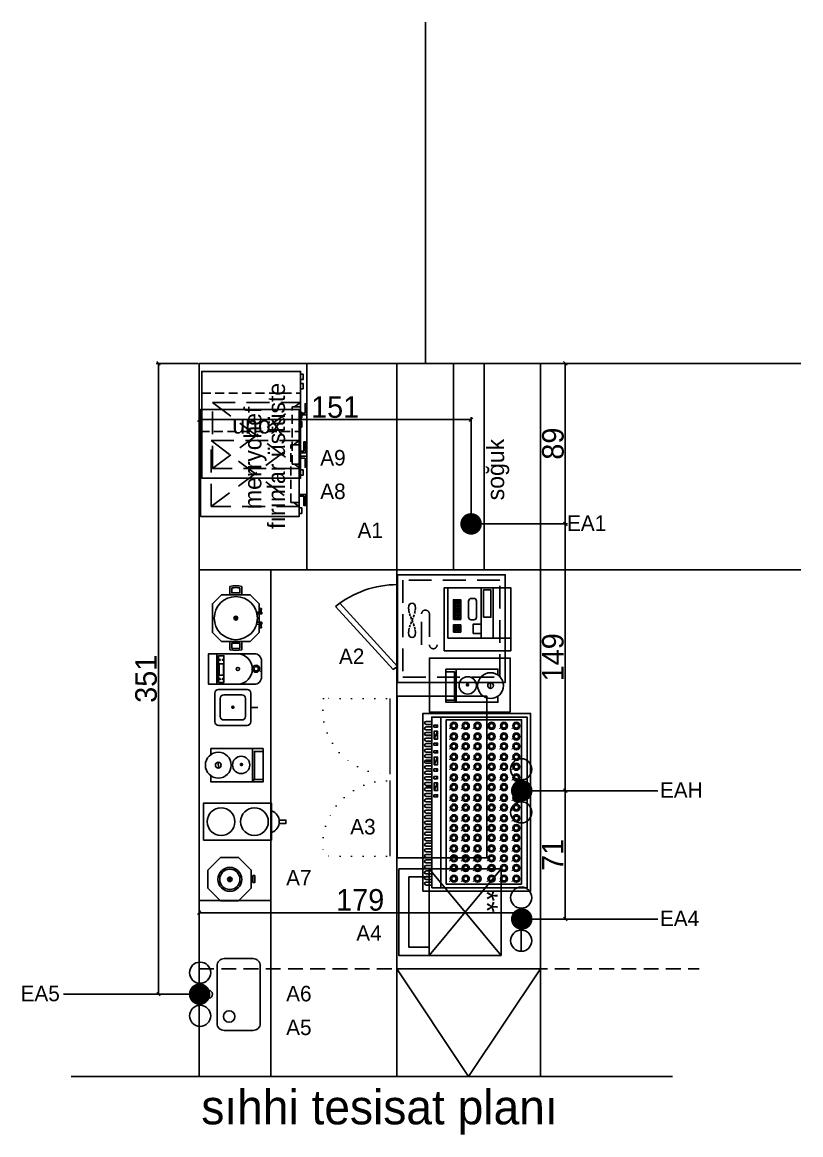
# Model space of a CAD drawing. Header units: millimetres. Extents: x 20717 to 22996, y 3448 to 4068.
# Drawn here: x 22562 to 22996, y 3448 to 4068 of the extents above; entities that cross this region are included whole.
import ezdxf
from ezdxf.enums import TextEntityAlignment as Align

# ---------------------------------------------------------------- set-up
doc = ezdxf.new("R2010")
doc.units = ezdxf.units.MM
for name, pattern in [('( Hidden )', [0.375, 0.25, -0.125]), ('DASHDOT', [25.4, 12.7, -6.35, 0, -6.35]), ('DASHED', [19.05, 12.7, -6.35]), ('DOT', [6.35, 0, -6.35]), ('HIDDENX2', [0.75, 0.5, -0.25])]:
    doc.linetypes.add(name, pattern=pattern)
for name, color, linetype in [('-DWG_ANA', 7, 'Continuous'), ('002 Çizgi', 7, 'Continuous'), ('Kıtc-002 Çizgi', 7, 'Continuous'), ('Kıtc-006 Yazı 001', 1, 'Continuous'), ('Kıtc-011 Elk Tes Yazı 001', 1, 'Continuous'), ('S2000-002 Çizgi', 7, 'Continuous'), ('S2000-019 Su Tes İşaretler', 5, 'Continuous'), ('SIH', 4, 'Continuous'), ('SU', 152, 'Continuous'), ('wall', 255, 'Continuous')]:
    doc.layers.add(name, color=color, linetype=linetype)
doc.layers.add('-DWG_DETAY1', color=7, linetype='Continuous', lineweight=9)
doc.layers.add('-DWG_DETAY4', color=7, linetype='DOT', lineweight=18)
doc.styles.get("Standard").update_dxf_attribs({"font": 'stylu.ttf', "height": 12})
doc.styles.add('TAKSİM', font='GOTHIC.TTF', dxfattribs={"height": 20})
doc.dimstyles.new('ISO-25', dxfattribs={"dimtxt": 10, "dimasz": 8, "dimexe": 1.25, "dimexo": 0.625, "dimtad": 1, "dimdec": 0, "dimtxsty": 'Standard', "dimblk": 'OBLIQUE', "dimcen": 2.5, "dimadec": 0, "dimazin": 0, "dimtfac": 1, "dimtdec": 0, "dimtmove": 0, "dimatfit": 3, "dimldrblk": 'OBLIQUE', "dimfxl": 1, "dimarcsym": 0})

# ---------------------------------------------------------------- blocks, each defined once
blk = doc.blocks.new('A$C3DDB3116')
at = {"layer": 'Kıtc-002 Çizgi'}
blk.add_lwpolyline([(0, 45.94), (20.5, 45.94), (20.5, 7.94), (0, 7.94), (0, 45.94)], dxfattribs=at)
blk.add_lwpolyline([(9.32, 3.72), (11.18, 3.72), (11.18, 0), (9.32, 0)], close=True, dxfattribs=at)
for centre in [(10.25, 36.07), (10.25, 17.5)]:
    blk.add_circle(centre, 7.7, dxfattribs=at)
blk.add_arc((10.25, 10.08), 6.37, 199.63449, 340.36551, dxfattribs=at)
blk = doc.blocks.new('A$C139E487F')
at = {"layer": '002 Çizgi'}
h = blk.add_hatch(color=256, dxfattribs=at)
edge = h.paths.add_edge_path()
edge.add_arc((18, 14.42), 1.06, 0, 360)
for points in [[(21.4, 1.42), (26, 1.42), (31, 6.42), (31, 22.42), (26, 27.42), (10, 27.42), (5, 22.42), (5, 6.42), (10, 1.42), (14.6, 1.42)], [(0.34, 11.14), (5, 11.14), (5, 17.71), (0.34, 17.71)], [(1.18, 12.14), (4, 12.14), (4, 16.71), (1.18, 16.71)], [(35.66, 11.14), (31, 11.14), (31, 17.71), (35.66, 17.71)], [(34.82, 12.14), (32, 12.14), (32, 16.71), (34.82, 16.71)], [(15.69, 1.42), (20.31, 1.42)]]:
    blk.add_lwpolyline(points, dxfattribs=at)
for radius in [12, 1.06]:
    blk.add_circle((18, 14.42), radius, dxfattribs=at)
for centre, radius, start, end in [((16, 14.42), 16, 168.1479, 191.8521), ((16, 14.42), 15, 171.23328, 188.76672), ((20, 14.42), 15, 351.23328, 8.76672), ((20, 14.42), 16, 348.1479, 11.8521)]:
    blk.add_arc(centre, radius, start, end, dxfattribs=at)
at = {"layer": 'Kıtc-002 Çizgi'}
for points in [[(12.67, 0.2), (15.33, 0.41), (15.33, 1.04), (12.67, 1.25)], [(23.33, 0.2), (20.67, 0.41), (20.67, 1.04), (23.33, 1.25)]]:
    blk.add_lwpolyline(points, close=True, dxfattribs=at)
for points in [[(14.6, 2.92), (14.6, 1.09)], [(14.6, 0), (15.69, 0), (15.69, 2.69)], [(14.6, 0.35), (14.6, 0)], [(21.4, 0), (20.31, 0), (20.31, 2.69)], [(21.4, 2.92), (21.4, 1.09)], [(21.4, 0.35), (21.4, 0)]]:
    blk.add_lwpolyline(points, dxfattribs=at)
blk = doc.blocks.new('A$C59BC7357')
at = {"layer": 'Kıtc-002 Çizgi'}
for p, q in [((15.13, 11.88), (15.13, 14.55)), ((15.69, 14.55), (15.69, 11.87))]:
    blk.add_line(p, q, dxfattribs=at)
blk.add_lwpolyline([(28.96, 18.92), (28.96, 7.84), (21.12, 0), (10.04, 0), (2.2, 7.84), (2.2, 18.92), (10.04, 26.76), (21.12, 26.76), (28.96, 18.92)], dxfattribs=at)
for points in [[(1.1, 11.18), (0, 11.18), (0, 15.58), (1.1, 15.58)], [(2.2, 12.95), (1.1, 12.95), (1.1, 13.81), (2.2, 13.81)]]:
    blk.add_lwpolyline(points, close=True, dxfattribs=at)
for radius in [7.38, 6.28, 1.37]:
    blk.add_circle((15.43, 13.21), radius, dxfattribs=at)
blk = doc.blocks.new('A$C0D0247C1')
at = {"layer": 'Kıtc-002 Çizgi'}
for points in [[(2, 0), (18, 0, 0.414214), (20, 2), (20, 18, 0.414214), (18, 20), (2, 20, 0.414214), (0, 18), (0, 2, 0.414214)], [(5, 3), (15, 3, 0.414214), (17, 5), (17, 15, 0.414214), (15, 17), (5, 17, 0.414214), (3, 15), (3, 5, 0.414214)]]:
    blk.add_lwpolyline(points, format="xyb", close=True, dxfattribs=at)
at = {"layer": 'Kıtc-002 Çizgi', "const_width": 1}
blk.add_lwpolyline([(9.53, 10.08, 1), (10.53, 10.08, 1)], format="xyb", close=True, dxfattribs=at)
blk.add_lwpolyline([(20, 10), (23.95, 10)], dxfattribs=at)
blk = doc.blocks.new('A$C64277205')
at = {"layer": '002 Çizgi'}
blk.add_lwpolyline([(4, 0), (13, 0, 0.414214), (17, 4), (17, 29.5), (0, 29.5), (0, 4, 0.414214)], format="xyb", close=True, dxfattribs=at)
for points in [[(0, 29.5), (17, 29.5), (17, 24.89), (0, 24.89)], [(1.08, 23.89), (15.92, 23.89), (15.92, 20.92), (1.08, 20.92)], [(5.15, 23.57), (11.4, 23.57), (11.4, 21.24), (5.15, 21.24)]]:
    blk.add_lwpolyline(points, close=True, dxfattribs=at)
for points in [[(17, 13.14), (17, 24.89), (0, 24.89), (0, 13.14)], [(17, 13.14), (17, 24.89), (17, 24.89), (17, 13.14)]]:
    blk.add_lwpolyline(points, dxfattribs=at)
for centre, radius in [((2.96, 23.23), 0.33), ((2.96, 21.57), 0.33), ((13.6, 23.23), 0.33), ((13.6, 21.57), 0.33), ((8.54, 13.14), 0.901)]:
    blk.add_circle(centre, radius, dxfattribs=at)
blk.add_arc((8.5, 13.65), 8.52, 183.47141, 356.52859, dxfattribs=at)
at = {"layer": 'Kıtc-002 Çizgi', "const_width": 0.5}
blk.add_lwpolyline([(7.59, 1.28), (7.01, 0.34)], dxfattribs=at)
at = {"layer": 'Kıtc-002 Çizgi'}
for radius in [1.98, 1.24]:
    blk.add_circle((8.66, 3.02), radius, dxfattribs=at)
blk = doc.blocks.new('A$C37970E4B')
at = {"layer": 'Kıtc-002 Çizgi', "linetype": 'HIDDENX2', "ltscale": 10}
blk.add_line((47.35, 58.54), (47.35, 3.54), dxfattribs=at)
at = {"layer": 'Kıtc-002 Çizgi', "linetype": 'DASHED'}
for p, q in [((5.44, 52.59), (42.17, 3.54)), ((42.17, 52.59), (5.44, 3.54))]:
    blk.add_line(p, q, dxfattribs=at)
at = {"layer": 'Kıtc-002 Çizgi'}
for points in [[(0, 58.54), (59.5, 58.54), (59.5, 3.54), (0, 3.54)], [(1.67, 3.54), (4.73, 3.54), (4.73, 2.12), (1.67, 2.12)], [(49.71, 3.53), (52.78, 3.53), (52.78, 2.12), (49.71, 2.12)], [(54.9, 3.53), (57.96, 3.53), (57.96, 2.12), (54.9, 2.12)]]:
    blk.add_lwpolyline(points, close=True, dxfattribs=at)
at = {"layer": 'Kıtc-002 Çizgi', "linetype": 'DASHED'}
blk.add_lwpolyline([(5.44, 52.59), (42.17, 52.59), (42.17, 3.54), (5.44, 3.54)], close=True, dxfattribs=at)
at = {"layer": 'Kıtc-002 Çizgi', "linetype": 'HIDDENX2', "ltscale": 10}
blk.add_lwpolyline([(7.79, 8.25), (39.81, 8.25), (39.81, 3.54), (7.79, 3.54)], close=True, dxfattribs=at)
at = {"layer": 'Kıtc-002 Çizgi'}
for points in [[(11.27, 0), (6.14, 0), (6.15, 1), (11.27, 1)], [(11.27, 1), (11.27, 3.53), (12.27, 3.53), (12.27, 0), (11.27, 0)], [(36.33, 1), (36.33, 3.53), (35.33, 3.53), (35.33, 0), (36.33, 0)], [(36.33, 0), (41.46, 0), (41.45, 1), (36.33, 1)]]:
    blk.add_lwpolyline(points, dxfattribs=at)
blk = doc.blocks.new('A$C1C4536AD')
at = {"layer": 'Kıtc-002 Çizgi'}
for points in [[(0, 29), (0, 0), (18.5, 0)], [(3.39, 29), (0, 29), (0, 26.84)], [(7.82, 24.81), (10.92, 24.88)], [(18.5, 26.95), (18.5, 29), (15.2, 29)], [(18.5, 0), (18.5, 29)], [(0, 5.79), (18.5, 5.79)], [(1.26, 0), (1.26, 4.77), (16.97, 4.77), (16.97, 0)]]:
    blk.add_lwpolyline(points, dxfattribs=at)
at = {"layer": 'Kıtc-002 Çizgi', "const_width": 1}
blk.add_lwpolyline([(9.18, 12.02, 1), (10.18, 12.02, 1)], format="xyb", close=True, dxfattribs=at)
at = {"layer": 'Kıtc-002 Çizgi'}
blk.add_lwpolyline([(0.33, 5.24), (1.35, 5.24), (1.35, 5.79), (0.33, 5.79)], close=True, dxfattribs=at)
for centre, radius in [((9.3, 24.88), 7.2), ((9.3, 24.88), 1.6), ((9.43, 12.15), 4.82)]:
    blk.add_circle(centre, radius, dxfattribs=at)
blk = doc.blocks.new('A$C290C7E64')
at = {"layer": 'Kıtc-002 Çizgi'}
for points in [[(0, 0), (35, 0), (35, 37), (0, 37)], [(7, 2), (35, 2), (35, 37), (7, 37)], [(18.58, 21.8), (33.83, 21.8), (33.83, 26.01), (18.58, 26.01)], [(9.63, 16.02), (14.71, 16.02), (14.71, 20.57), (9.63, 20.57)], [(10.34, 8.15), (11.34, 8.15), (11.34, 9.15), (10.34, 9.15)], [(10.34, 7.15), (11.34, 7.15), (11.34, 8.15), (10.34, 8.15)], [(10.34, 6.15), (11.34, 6.15), (11.34, 7.15), (10.34, 7.15)], [(11.34, 8.15), (12.34, 8.15), (12.34, 9.15), (11.34, 9.15)], [(11.34, 7.15), (12.34, 7.15), (12.34, 8.15), (11.34, 8.15)], [(11.34, 6.15), (12.34, 6.15), (12.34, 7.15), (11.34, 7.15)], [(12.34, 8.15), (13.34, 8.15), (13.34, 9.15), (12.34, 9.15)], [(12.34, 7.15), (13.34, 7.15), (13.34, 8.15), (12.34, 8.15)], [(12.34, 6.15), (13.34, 6.15), (13.34, 7.15), (12.34, 7.15)], [(13.34, 8.15), (14.34, 8.15), (14.34, 9.15), (13.34, 9.15)], [(13.34, 7.15), (14.34, 7.15), (14.34, 8.15), (13.34, 8.15)], [(13.34, 6.15), (14.34, 6.15), (14.34, 7.15), (13.34, 7.15)], [(17.37, 8.15), (18.37, 8.15), (18.37, 9.15), (17.37, 9.15)], [(17.37, 7.15), (18.37, 7.15), (18.37, 8.15), (17.37, 8.15)], [(17.37, 6.15), (18.37, 6.15), (18.37, 7.15), (17.37, 7.15)], [(18.37, 8.15), (19.37, 8.15), (19.37, 9.15), (18.37, 9.15)], [(18.37, 7.15), (19.37, 7.15), (19.37, 8.15), (18.37, 8.15)], [(18.37, 6.15), (19.37, 6.15), (19.37, 7.15), (18.37, 7.15)], [(19.37, 8.15), (20.37, 8.15), (20.37, 9.15), (19.37, 9.15)], [(19.37, 7.15), (20.37, 7.15), (20.37, 8.15), (19.37, 8.15)], [(19.37, 6.15), (20.37, 6.15), (20.37, 7.15), (19.37, 7.15)], [(20.37, 8.15), (21.37, 8.15), (21.37, 9.15), (20.37, 9.15)], [(20.37, 7.15), (21.37, 7.15), (21.37, 8.15), (20.37, 8.15)], [(20.37, 6.15), (21.37, 6.15), (21.37, 7.15), (20.37, 7.15)], [(21.37, 8.15), (22.37, 8.15), (22.37, 9.15), (21.37, 9.15)], [(21.37, 7.15), (22.37, 7.15), (22.37, 8.15), (21.37, 8.15)], [(21.37, 6.15), (22.37, 6.15), (22.37, 7.15), (21.37, 7.15)], [(22.37, 8.15), (23.37, 8.15), (23.37, 9.15), (22.37, 9.15)], [(22.37, 7.15), (23.37, 7.15), (23.37, 8.15), (22.37, 8.15)], [(22.37, 6.15), (23.37, 6.15), (23.37, 7.15), (22.37, 7.15)], [(23.37, 8.15), (24.37, 8.15), (24.37, 9.15), (23.37, 9.15)], [(23.37, 7.15), (24.37, 7.15), (24.37, 8.15), (23.37, 8.15)], [(23.37, 6.15), (24.37, 6.15), (24.37, 7.15), (23.37, 7.15)], [(24.37, 8.15), (25.37, 8.15), (25.37, 9.15), (24.37, 9.15)], [(24.37, 7.15), (25.37, 7.15), (25.37, 8.15), (24.37, 8.15)], [(24.37, 6.15), (25.37, 6.15), (25.37, 7.15), (24.37, 7.15)], [(25.37, 8.15), (26.37, 8.15), (26.37, 9.15), (25.37, 9.15)], [(25.37, 7.15), (26.37, 7.15), (26.37, 8.15), (25.37, 8.15)], [(25.37, 6.15), (26.37, 6.15), (26.37, 7.15), (25.37, 7.15)], [(26.37, 8.15), (27.37, 8.15), (27.37, 9.15), (26.37, 9.15)], [(26.37, 7.15), (27.37, 7.15), (27.37, 8.15), (26.37, 8.15)], [(26.37, 6.15), (27.37, 6.15), (27.37, 7.15), (26.37, 7.15)], [(27.37, 8.15), (28.37, 8.15), (28.37, 9.15), (27.37, 9.15)], [(27.37, 7.15), (28.37, 7.15), (28.37, 8.15), (27.37, 8.15)], [(27.37, 6.15), (28.37, 6.15), (28.37, 7.15), (27.37, 7.15)], [(10.34, 5.15), (11.34, 5.15), (11.34, 6.15), (10.34, 6.15)], [(11.34, 5.15), (12.34, 5.15), (12.34, 6.15), (11.34, 6.15)], [(12.34, 5.15), (13.34, 5.15), (13.34, 6.15), (12.34, 6.15)], [(13.34, 5.15), (14.34, 5.15), (14.34, 6.15), (13.34, 6.15)], [(17.37, 5.15), (18.37, 5.15), (18.37, 6.15), (17.37, 6.15)], [(18.37, 5.15), (19.37, 5.15), (19.37, 6.15), (18.37, 6.15)], [(19.37, 5.15), (20.37, 5.15), (20.37, 6.15), (19.37, 6.15)], [(20.37, 5.15), (21.37, 5.15), (21.37, 6.15), (20.37, 6.15)], [(21.37, 5.15), (22.37, 5.15), (22.37, 6.15), (21.37, 6.15)], [(22.37, 5.15), (23.37, 5.15), (23.37, 6.15), (22.37, 6.15)], [(23.37, 5.15), (24.37, 5.15), (24.37, 6.15), (23.37, 6.15)], [(24.37, 5.15), (25.37, 5.15), (25.37, 6.15), (24.37, 6.15)], [(25.37, 5.15), (26.37, 5.15), (26.37, 6.15), (25.37, 6.15)], [(26.37, 5.15), (27.37, 5.15), (27.37, 6.15), (26.37, 6.15)], [(27.37, 5.15), (28.37, 5.15), (28.37, 6.15), (27.37, 6.15)]]:
    blk.add_lwpolyline(points, close=True, dxfattribs=at)
for points in [[(7, 27.23), (35, 27.23)], [(7, 20.57), (35, 20.57)]]:
    blk.add_lwpolyline(points, dxfattribs=at)
blk.add_lwpolyline([(18.68, 13.56), (27.6, 13.56, 0.414214), (29.1, 15.06), (29.1, 16.45, 0.414214), (27.6, 17.95), (18.68, 17.95, 0.414214), (17.18, 16.45), (17.18, 15.06, 0.414214)], format="xyb", close=True, dxfattribs=at)
blk = doc.blocks.new('A$C30F503A4')
at = {"layer": 'Kıtc-002 Çizgi'}
for p, q in [((56.05, 6.26), (60.38, 8.18)), ((70.42, 6.26), (74.75, 8.18)), ((84.79, 6.26), (89.12, 8.18))]:
    blk.add_line(p, q, dxfattribs=at)
for points in [[(0, 0), (99, 0), (99, 60), (0, 60)], [(2, 10), (97, 10), (97, 58), (2, 58)], [(4, 55), (4, 13), (95.5, 13), (95.5, 55)], [(2, 5), (97, 5), (97, 10), (2, 10)], [(53.76, 6.14), (52.58, 6.14), (52.58, 8.24), (53.76, 8.24)], [(56.05, 6.26), (60.38, 6.26), (60.38, 8.18), (56.05, 8.18)], [(62.67, 6.14), (63.84, 6.14), (63.84, 8.24), (62.67, 8.24)], [(68.13, 6.14), (66.95, 6.14), (66.95, 8.24), (68.13, 8.24)], [(70.42, 6.26), (74.75, 6.26), (74.75, 8.18), (70.42, 8.18)], [(77.04, 6.14), (78.21, 6.14), (78.21, 8.24), (77.04, 8.24)], [(82.5, 6.14), (81.32, 6.14), (81.32, 8.24), (82.5, 8.24)], [(84.79, 6.26), (89.12, 6.26), (89.12, 8.18), (84.79, 8.18)], [(91.41, 6.14), (92.58, 6.14), (92.58, 8.24), (91.41, 8.24)]]:
    blk.add_lwpolyline(points, close=True, dxfattribs=at)
for points, const_width in [([(5.94, 50.33), (5.36, 49.38)], 0.5), ([(11.88, 50.33), (11.3, 49.38)], 0.5), ([(17.32, 50.33), (16.74, 49.38)], 0.5), ([(22.77, 50.33), (22.18, 49.38)], 0.5), ([(28.7, 50.33), (28.12, 49.38)], 0.5), ([(34.15, 50.33), (33.57, 49.38)], 0.5), ([(39.59, 50.33), (39.01, 49.38)], 0.5), ([(45.53, 50.33), (44.95, 49.38)], 0.5), ([(50.97, 50.33), (50.39, 49.38)], 0.5), ([(56.91, 50.33), (56.33, 49.38)], 0.5), ([(62.36, 50.33), (61.77, 49.38)], 0.5), ([(68.29, 50.33), (67.71, 49.38)], 0.5), ([(73.74, 50.33), (73.16, 49.38)], 0.5), ([(79.68, 50.33), (79.09, 49.38)], 0.5), ([(85.12, 50.33), (84.54, 49.38)], 0.5), ([(91.06, 50.33), (90.48, 49.38)], 0.5), ([(5.94, 43.43), (5.36, 42.49)], 0.5), ([(11.88, 43.43), (11.3, 42.49)], 0.5), ([(17.32, 43.43), (16.74, 42.49)], 0.5), ([(22.77, 43.43), (22.18, 42.49)], 0.5), ([(28.7, 43.43), (28.12, 42.49)], 0.5), ([(34.15, 43.43), (33.57, 42.49)], 0.5), ([(39.59, 43.43), (39.01, 42.49)], 0.5), ([(45.53, 43.43), (44.95, 42.49)], 0.5), ([(50.97, 43.43), (50.39, 42.49)], 0.5), ([(56.91, 43.43), (56.33, 42.49)], 0.5), ([(62.36, 43.43), (61.77, 42.49)], 0.5), ([(68.29, 43.43), (67.71, 42.49)], 0.5), ([(73.74, 43.43), (73.16, 42.49)], 0.5), ([(79.68, 43.43), (79.09, 42.49)], 0.5), ([(85.12, 43.43), (84.54, 42.49)], 0.5), ([(91.06, 43.43), (90.48, 42.49)], 0.5), ([(5.94, 36.51), (5.36, 35.56)], 0.5), ([(11.88, 36.51), (11.3, 35.56)], 0.5), ([(17.32, 36.51), (16.74, 35.56)], 0.5), ([(22.77, 36.51), (22.18, 35.56)], 0.5), ([(28.7, 36.51), (28.12, 35.56)], 0.5), ([(34.15, 36.51), (33.57, 35.56)], 0.5), ([(39.59, 36.51), (39.01, 35.56)], 0.5), ([(45.53, 36.51), (44.95, 35.56)], 0.5), ([(50.97, 36.51), (50.39, 35.56)], 0.5), ([(56.91, 36.51), (56.33, 35.56)], 0.5), ([(62.36, 36.51), (61.77, 35.56)], 0.5), ([(68.29, 36.51), (67.71, 35.56)], 0.5), ([(73.74, 36.51), (73.16, 35.56)], 0.5), ([(79.68, 36.51), (79.09, 35.56)], 0.5), ([(85.12, 36.51), (84.54, 35.56)], 0.5), ([(91.06, 36.51), (90.48, 35.56)], 0.5), ([(5.94, 28.73), (5.36, 27.78)], 0.5), ([(11.88, 28.73), (11.3, 27.78)], 0.5), ([(17.32, 28.73), (16.74, 27.78)], 0.5), ([(22.77, 28.73), (22.18, 27.78)], 0.5), ([(28.7, 28.73), (28.12, 27.78)], 0.5), ([(34.15, 28.73), (33.57, 27.78)], 0.5), ([(39.59, 28.73), (39.01, 27.78)], 0.5), ([(45.53, 28.73), (44.95, 27.78)], 0.5), ([(50.97, 28.73), (50.39, 27.78)], 0.5), ([(56.91, 28.73), (56.33, 27.78)], 0.5), ([(62.36, 28.73), (61.77, 27.78)], 0.5), ([(68.29, 28.73), (67.71, 27.78)], 0.5), ([(73.74, 28.73), (73.16, 27.78)], 0.5), ([(79.68, 28.73), (79.09, 27.78)], 0.5), ([(85.12, 28.73), (84.54, 27.78)], 0.5), ([(91.06, 28.73), (90.48, 27.78)], 0.5), ([(5.94, 22.14), (5.36, 21.19)], 0.5), ([(11.88, 22.14), (11.3, 21.19)], 0.5), ([(17.32, 22.14), (16.74, 21.19)], 0.5), ([(22.77, 22.14), (22.18, 21.19)], 0.5), ([(28.7, 22.14), (28.12, 21.19)], 0.5), ([(34.15, 22.14), (33.57, 21.19)], 0.5), ([(39.59, 22.14), (39.01, 21.19)], 0.5), ([(45.53, 22.14), (44.95, 21.19)], 0.5), ([(50.97, 22.14), (50.39, 21.19)], 0.5), ([(56.91, 22.14), (56.33, 21.19)], 0.5), ([(62.36, 22.14), (61.77, 21.19)], 0.5), ([(68.29, 22.14), (67.71, 21.19)], 0.5), ([(73.74, 22.14), (73.16, 21.19)], 0.5), ([(79.68, 22.14), (79.09, 21.19)], 0.5), ([(85.12, 22.14), (84.54, 21.19)], 0.5), ([(91.06, 22.14), (90.48, 21.19)], 0.5), ([(5.94, 15.54), (5.36, 14.59)], 0.5), ([(11.88, 15.54), (11.3, 14.59)], 0.5), ([(17.32, 15.54), (16.74, 14.59)], 0.5), ([(22.77, 15.54), (22.18, 14.59)], 0.5), ([(28.7, 15.54), (28.12, 14.59)], 0.5), ([(34.15, 15.54), (33.57, 14.59)], 0.5), ([(39.59, 15.54), (39.01, 14.59)], 0.5), ([(45.53, 15.54), (44.95, 14.59)], 0.5), ([(50.97, 15.54), (50.39, 14.59)], 0.5), ([(56.91, 15.54), (56.33, 14.59)], 0.5), ([(62.36, 15.54), (61.77, 14.59)], 0.5), ([(68.29, 15.54), (67.71, 14.59)], 0.5), ([(73.74, 15.54), (73.16, 14.59)], 0.5), ([(79.68, 15.54), (79.09, 14.59)], 0.5), ([(85.12, 15.54), (84.54, 14.59)], 0.5), ([(91.06, 15.54), (90.48, 14.59)], 0.5), ([(53.76, 7.5), (52.58, 7.5)], 0.5), ([(62.67, 7.5), (63.84, 7.5)], 0.5), ([(68.13, 7.5), (66.95, 7.5)], 0.5), ([(77.04, 7.5), (78.21, 7.5)], 0.5), ([(82.5, 7.5), (81.32, 7.5)], 0.5), ([(91.41, 7.5), (92.58, 7.5)], 0.5), ([(58.24, 5), (58.24, 1.5)], 1), ([(72.61, 5), (72.61, 1.5)], 1), ([(86.98, 5), (86.98, 1.5)], 1)]:
    blk.add_lwpolyline(points, dxfattribs=dict(at, const_width=const_width))
for points in [[(3.49, 1.85), (3.49, 5)], [(5.16, 5), (5.16, 1.85)], [(6.57, 1.85), (6.57, 5)], [(8.25, 5), (8.25, 1.85)], [(9.66, 1.85), (9.66, 5)], [(11.33, 5), (11.33, 1.85)], [(11.33, 5), (11.33, 1.85)], [(12.74, 1.85), (12.74, 5)], [(14.41, 5), (14.41, 1.85)], [(15.82, 1.85), (15.82, 5)], [(17.5, 5), (17.5, 1.85)], [(18.91, 1.85), (18.91, 5)], [(20.58, 5), (20.58, 1.85)], [(20.58, 5), (20.58, 1.85)], [(21.99, 1.85), (21.99, 5)], [(23.67, 5), (23.67, 1.85)], [(25.07, 1.85), (25.07, 5)], [(26.75, 5), (26.75, 1.85)], [(28.16, 1.85), (28.16, 5)], [(29.83, 5), (29.83, 1.85)], [(29.83, 5), (29.83, 1.85)], [(31.24, 1.85), (31.24, 5)], [(32.92, 5), (32.92, 1.85)], [(34.33, 1.85), (34.33, 5)], [(36, 5), (36, 1.85)], [(37.41, 1.85), (37.41, 5)], [(39.08, 5), (39.08, 1.85)], [(39.08, 5), (39.08, 1.85)], [(40.49, 1.85), (40.49, 5)], [(42.17, 5), (42.17, 1.85)], [(43.58, 1.85), (43.58, 5)], [(45.25, 5), (45.25, 1.85)], [(46.66, 1.85), (46.66, 5)], [(48.33, 5), (48.33, 1.85)], [(48.33, 5), (48.33, 1.85)], [(49.74, 1.85), (49.74, 5)], [(51.42, 5), (51.42, 1.85)], [(52.83, 1.85), (52.83, 5)], [(54.5, 5), (54.5, 1.85)], [(55.91, 1.85), (55.91, 5)], [(57.59, 5), (57.59, 1.85)], [(58.17, 5), (58.17, 1.85)], [(58.63, 5), (58.63, 1.85)], [(59, 1.85), (59, 5)], [(60.67, 5), (60.67, 1.85)], [(62.08, 1.85), (62.08, 5)], [(63.75, 5), (63.75, 1.85)], [(65.16, 1.85), (65.16, 5)], [(66.84, 5), (66.84, 1.85)], [(68.25, 1.85), (68.25, 5)], [(69.92, 5), (69.92, 1.85)], [(71.33, 1.85), (71.33, 5)], [(72.53, 5), (72.53, 1.85)], [(73, 5), (73, 1.85)], [(74.41, 1.85), (74.41, 5)], [(76.09, 5), (76.09, 1.85)], [(77.5, 1.85), (77.5, 5)], [(79.17, 5), (79.17, 1.85)], [(80.58, 1.85), (80.58, 5)], [(82.26, 5), (82.26, 1.85)], [(83.66, 1.85), (83.66, 5)], [(85.34, 5), (85.34, 1.85)], [(86.75, 1.85), (86.75, 5)], [(86.9, 5), (86.9, 1.85)], [(88.42, 5), (88.42, 1.85)], [(89.83, 1.85), (89.83, 5)], [(91.51, 5), (91.51, 1.85)], [(92.92, 1.85), (92.92, 5)], [(94.59, 5), (94.59, 1.85)]]:
    blk.add_lwpolyline(points, dxfattribs=at)
for centre, radius in [((7.01, 52.07), 1.98), ((7.01, 52.07), 1.24), ((12.95, 52.07), 1.98), ((12.95, 52.07), 1.24), ((18.39, 52.07), 1.98), ((18.39, 52.07), 1.24), ((23.83, 52.07), 1.98), ((23.83, 52.07), 1.24), ((29.77, 52.07), 1.98), ((29.77, 52.07), 1.24), ((35.22, 52.07), 1.98), ((35.22, 52.07), 1.24), ((40.66, 52.07), 1.98), ((40.66, 52.07), 1.24), ((46.6, 52.07), 1.98), ((46.6, 52.07), 1.24), ((52.04, 52.07), 1.98), ((52.04, 52.07), 1.24), ((57.98, 52.07), 1.98), ((57.98, 52.07), 1.24), ((63.42, 52.07), 1.98), ((63.42, 52.07), 1.24), ((69.36, 52.07), 1.98), ((69.36, 52.07), 1.24), ((74.81, 52.07), 1.98), ((74.81, 52.07), 1.24), ((80.74, 52.07), 1.98), ((80.74, 52.07), 1.24), ((86.19, 52.07), 1.98), ((86.19, 52.07), 1.24), ((92.13, 52.07), 1.98), ((92.13, 52.07), 1.24), ((7.01, 45.17), 1.98), ((7.01, 45.17), 1.24), ((12.95, 45.17), 1.98), ((12.95, 45.17), 1.24), ((18.39, 45.17), 1.98), ((18.39, 45.17), 1.24), ((23.83, 45.17), 1.98), ((23.83, 45.17), 1.24), ((29.77, 45.17), 1.98), ((29.77, 45.17), 1.24), ((35.22, 45.17), 1.98), ((35.22, 45.17), 1.24), ((40.66, 45.17), 1.98), ((40.66, 45.17), 1.24), ((46.6, 45.17), 1.98), ((46.6, 45.17), 1.24), ((52.04, 45.17), 1.98), ((52.04, 45.17), 1.24), ((57.98, 45.17), 1.98), ((57.98, 45.17), 1.24), ((63.42, 45.17), 1.98), ((63.42, 45.17), 1.24), ((69.36, 45.17), 1.98), ((69.36, 45.17), 1.24), ((74.81, 45.17), 1.98), ((74.81, 45.17), 1.24), ((80.74, 45.17), 1.98), ((80.74, 45.17), 1.24), ((86.19, 45.17), 1.98), ((86.19, 45.17), 1.24), ((92.13, 45.17), 1.98), ((92.13, 45.17), 1.24), ((7.01, 38.25), 1.98), ((7.01, 38.25), 1.24), ((12.95, 38.25), 1.98), ((12.95, 38.25), 1.24), ((18.39, 38.25), 1.98), ((18.39, 38.25), 1.24), ((23.83, 38.25), 1.98), ((23.83, 38.25), 1.24), ((29.77, 38.25), 1.98), ((29.77, 38.25), 1.24), ((35.22, 38.25), 1.98), ((35.22, 38.25), 1.24), ((40.66, 38.25), 1.98), ((40.66, 38.25), 1.24), ((46.6, 38.25), 1.98), ((46.6, 38.25), 1.24), ((52.04, 38.25), 1.98), ((52.04, 38.25), 1.24), ((57.98, 38.25), 1.98), ((57.98, 38.25), 1.24), ((63.42, 38.25), 1.98), ((63.42, 38.25), 1.24), ((69.36, 38.25), 1.98), ((69.36, 38.25), 1.24), ((74.81, 38.25), 1.98), ((74.81, 38.25), 1.24), ((80.74, 38.25), 1.98), ((80.74, 38.25), 1.24), ((86.19, 38.25), 1.98), ((86.19, 38.25), 1.24), ((92.13, 38.25), 1.98), ((92.13, 38.25), 1.24), ((7.01, 30.47), 1.98), ((7.01, 30.47), 1.24), ((12.95, 30.47), 1.98), ((12.95, 30.47), 1.24), ((18.39, 30.47), 1.98), ((18.39, 30.47), 1.24), ((23.83, 30.47), 1.98), ((23.83, 30.47), 1.24), ((29.77, 30.47), 1.98), ((29.77, 30.47), 1.24), ((35.22, 30.47), 1.98), ((35.22, 30.47), 1.24), ((40.66, 30.47), 1.98), ((40.66, 30.47), 1.24), ((46.6, 30.47), 1.98), ((46.6, 30.47), 1.24), ((52.04, 30.47), 1.98), ((52.04, 30.47), 1.24), ((57.98, 30.47), 1.98), ((57.98, 30.47), 1.24), ((63.42, 30.47), 1.98), ((63.42, 30.47), 1.24), ((69.36, 30.47), 1.98), ((69.36, 30.47), 1.24), ((74.81, 30.47), 1.98), ((74.81, 30.47), 1.24), ((80.74, 30.47), 1.98), ((80.74, 30.47), 1.24), ((86.19, 30.47), 1.98), ((86.19, 30.47), 1.24), ((92.13, 30.47), 1.98), ((92.13, 30.47), 1.24), ((7.01, 23.88), 1.98), ((7.01, 23.88), 1.24), ((12.95, 23.88), 1.98), ((12.95, 23.88), 1.24), ((18.39, 23.88), 1.98), ((18.39, 23.88), 1.24), ((23.83, 23.88), 1.98), ((23.83, 23.88), 1.24), ((29.77, 23.88), 1.98), ((29.77, 23.88), 1.24), ((35.22, 23.88), 1.98), ((35.22, 23.88), 1.24), ((40.66, 23.88), 1.98), ((40.66, 23.88), 1.24), ((46.6, 23.88), 1.98), ((46.6, 23.88), 1.24), ((52.04, 23.88), 1.98), ((52.04, 23.88), 1.24), ((57.98, 23.88), 1.98), ((57.98, 23.88), 1.24), ((63.42, 23.88), 1.98), ((63.42, 23.88), 1.24), ((69.36, 23.88), 1.98), ((69.36, 23.88), 1.24), ((74.81, 23.88), 1.98), ((74.81, 23.88), 1.24), ((80.74, 23.88), 1.98), ((80.74, 23.88), 1.24), ((86.19, 23.88), 1.98), ((86.19, 23.88), 1.24), ((92.13, 23.88), 1.98), ((92.13, 23.88), 1.24), ((7.01, 17.28), 1.98), ((12.95, 17.28), 1.98), ((18.39, 17.28), 1.98), ((23.83, 17.28), 1.98), ((29.77, 17.28), 1.98), ((35.22, 17.28), 1.98), ((40.66, 17.28), 1.98), ((46.6, 17.28), 1.98), ((52.04, 17.28), 1.98), ((57.98, 17.28), 1.98), ((63.42, 17.28), 1.98), ((69.36, 17.28), 1.98), ((74.81, 17.28), 1.98), ((80.74, 17.28), 1.98), ((86.19, 17.28), 1.98), ((92.13, 17.28), 1.98), ((7.01, 17.28), 1.24), ((12.95, 17.28), 1.24), ((18.39, 17.28), 1.24), ((23.83, 17.28), 1.24), ((29.77, 17.28), 1.24), ((35.22, 17.28), 1.24), ((40.66, 17.28), 1.24), ((46.6, 17.28), 1.24), ((52.04, 17.28), 1.24), ((57.98, 17.28), 1.24), ((63.42, 17.28), 1.24), ((69.36, 17.28), 1.24), ((74.81, 17.28), 1.24), ((80.74, 17.28), 1.24), ((86.19, 17.28), 1.24), ((92.13, 17.28), 1.24)]:
    blk.add_circle(centre, radius, dxfattribs=at)
for centre in [(4.33, 1.85), (7.41, 1.85), (10.49, 1.85), (10.49, 1.85), (13.58, 1.85), (16.66, 1.85), (19.74, 1.85), (19.74, 1.85), (22.83, 1.85), (25.91, 1.85), (29, 1.85), (29, 1.85), (32.08, 1.85), (35.16, 1.85), (38.25, 1.85), (38.25, 1.85), (41.33, 1.85), (44.41, 1.85), (47.5, 1.85), (47.5, 1.85), (50.58, 1.85), (53.66, 1.85), (56.75, 1.85), (59.83, 1.85), (62.92, 1.85), (66, 1.85), (69.08, 1.85), (72.17, 1.85), (75.25, 1.85), (78.33, 1.85), (81.42, 1.85), (84.5, 1.85), (87.59, 1.85), (90.67, 1.85), (93.75, 1.85)]:
    blk.add_arc(centre, 0.837, 180, 0, dxfattribs=at)
blk = doc.blocks.new('A$C11BA54F6')
at = {"layer": '-DWG_ANA', "color": 0}
blk.add_lwpolyline([(91.46, 29.52), (41.46, 29.52), (41.46, 119.52), (91.46, 119.52)], close=True, dxfattribs=at)
at = {"layer": '-DWG_DETAY1', "color": 0}
for p, q in [((37.46, 118.16), (37.46, 76.16)), ((37.46, 72.52), (37.46, 30.52))]:
    blk.add_line(p, q, dxfattribs=at)
at = {"layer": '-DWG_DETAY4', "color": 0}
for points in [[(35.46, 118.16), (0.46, 118.16, 0.454885), (35.46, 76.19, 0.414214)], [(35.46, 30.52), (0.46, 30.52, -0.454885), (35.46, 72.49, -0.414214)]]:
    blk.add_lwpolyline(points, format="xyb", dxfattribs=at)
blk = doc.blocks.new('A$C3C3A6592')
at = {"layer": 'S2000-002 Çizgi'}
for points in [[(0, 57), (48.31, 16.91)], [(0, 16.91), (48.31, 57)], [(0, 16.91), (48.31, 16.91)]]:
    blk.add_lwpolyline(points, dxfattribs=at)
for points in [[(0, 0), (48.31, 0), (48.31, 57), (0, 57)], [(4.59, 5.64), (43.71, 5.64), (43.71, 16.91), (4.59, 16.91)]]:
    blk.add_lwpolyline(points, close=True, dxfattribs=at)
blk.add_text('**', height=12, dxfattribs=at).set_placement((11.89, 43.01))
blk = doc.blocks.new('A$C02B42A58')
at = {"layer": 'Kıtc-002 Çizgi'}
for points in [[(60, 0), (60, 60), (0, 60), (0, 0)], [(94.56, 17.64), (62.44, 52.78), (60, 51.03), (92.13, 15.89)]]:
    blk.add_lwpolyline(points, close=True, dxfattribs=at)
at = {"layer": 'Kıtc-002 Çizgi', "linetype": 'DASHED'}
blk.add_lwpolyline([(57, 3), (57, 57), (3, 57), (3, 3)], close=True, dxfattribs=at)
for points in [[(42.28, 21.86), (42.28, 39.03, 1), (37.93, 39.03)], [(46.62, 39.03), (46.62, 21.86, -1), (42.28, 21.86)]]:
    blk.add_lwpolyline(points, format="xyb", dxfattribs=at)
at = {"layer": 'Kıtc-002 Çizgi', "linetype": 'DASHED', "ltscale": 0.1}
blk.add_lwpolyline([(53.93, 18.47), (53.76, 19.93), (53.31, 21.63), (52.67, 23.49), (51.93, 25.44), (51.2, 27.39), (50.56, 29.25), (50.1, 30.96), (49.93, 32.41), (50.1, 33.56), (50.56, 34.37), (51.2, 34.86), (51.93, 35.03), (52.67, 34.86), (53.31, 34.37), (53.76, 33.56), (53.93, 32.41), (53.76, 30.96), (53.31, 29.25), (52.67, 27.39), (51.93, 25.44), (51.2, 23.49), (50.56, 21.63), (50.1, 19.93), (49.93, 18.47), (50.1, 17.33), (50.56, 16.51), (51.2, 16.02), (51.93, 15.86), (52.67, 16.02), (53.31, 16.51), (53.76, 17.33)], close=True, dxfattribs=at)
at = {"layer": 'Kıtc-002 Çizgi'}
blk.add_arc((60, 60.53), 55, 270, 308.867, dxfattribs=at)
blk = doc.blocks.new('A$C7E7D3E18')
at = {"layer": 'SIH', "linetype": 'Continuous', "const_width": 6}
blk.add_lwpolyline([(3, 6, 1), (9, 6, 1)], format="xyb", close=True, dxfattribs=at)
blk = doc.blocks.new('A$C6E87713E')
at = {"layer": 'S2000-019 Su Tes İşaretler'}
for centre in [(5.89, 6.3), (29.89, 6.3)]:
    blk.add_circle(centre, 5.89, dxfattribs=at)
blk.add_blockref('A$C7E7D3E18', (11.95, 0))
blk = doc.blocks.new('_Oblique')
at = {"layer": 'Kıtc-011 Elk Tes Yazı 001', "color": 0, "lineweight": -2}
blk.add_line((-0.5, -0.5), (0.5, 0.5), dxfattribs=at)
blk = doc.blocks.new('*D221')
at = {"layer": 'Defpoints', "color": 0, "transparency": 16777216}
for p in [(22660.68, 3877.69), (22638.07, 3526.52), (22657.92, 3526.52, 0)]:
    blk.add_point(p, dxfattribs=at)
at = {"layer": 'S2000-002 Çizgi', "color": 0, "lineweight": -2, "transparency": 16777216}
for p, q in [((22660.05, 3877.69), (22636.82, 3877.69)), ((22638.07, 3877.69), (22638.07, 3526.52)), ((22657.3, 3526.52), (22636.82, 3526.52))]:
    blk.add_line(p, q, dxfattribs=at)
at = {"layer": 'S2000-002 Çizgi', "color": 0, "lineweight": -2, "transparency": 16777216, "xscale": 2, "yscale": 2, "zscale": 2}
for p, rotation in [((22638.07, 3877.69), 90), ((22638.07, 3526.52), 270)]:
    blk.add_blockref('_Oblique', p, dxfattribs=dict(at, rotation=rotation))
at = {"layer": 'S2000-002 Çizgi', "color": 0, "transparency": 16777216, "insert": (22631.18, 3702.11), "char_height": 12, "attachment_point": 5, "rotation": 90}
blk.add_mtext('351', dxfattribs=at)
blk = doc.blocks.new('*D222')
at = {"layer": 'Defpoints', "color": 0, "transparency": 16777216}
for p in [(22660.68, 3846.42), (22660.68, 3785.34), (22812.07, 3785.34)]:
    blk.add_point(p, dxfattribs=at)
at = {"layer": 'S2000-002 Çizgi', "color": 0, "lineweight": -2, "transparency": 16777216}
for p, q in [((22660.68, 3785.96), (22660.68, 3847.67)), ((22812.07, 3846.42), (22660.68, 3846.42)), ((22812.07, 3785.96), (22812.07, 3847.67))]:
    blk.add_line(p, q, dxfattribs=at)
at = {"layer": 'S2000-002 Çizgi', "color": 0, "lineweight": -2, "transparency": 16777216, "xscale": 2, "yscale": 2, "zscale": 2, "rotation": 180}
blk.add_blockref('_Oblique', (22660.68, 3846.42), dxfattribs=at)
at = {"layer": 'S2000-002 Çizgi', "color": 0, "lineweight": -2, "transparency": 16777216, "xscale": 2, "yscale": 2, "zscale": 2}
blk.add_blockref('_Oblique', (22812.07, 3846.42), dxfattribs=at)
at = {"layer": 'S2000-002 Çizgi', "color": 0, "transparency": 16777216, "insert": (22736.37, 3853.31), "char_height": 12, "attachment_point": 5}
blk.add_mtext('151', dxfattribs=at)
blk = doc.blocks.new('*D223')
at = {"layer": 'Defpoints', "color": 0, "transparency": 16777216}
for p in [(22850.68, 3877.69), (22850.68, 3788.34), (22864.52, 3788.34)]:
    blk.add_point(p, dxfattribs=at)
at = {"layer": 'S2000-002 Çizgi', "color": 0, "lineweight": -2, "transparency": 16777216}
for p, q in [((22851.3, 3877.69), (22865.77, 3877.69)), ((22864.52, 3877.69), (22864.52, 3788.34)), ((22851.3, 3788.34), (22865.77, 3788.34))]:
    blk.add_line(p, q, dxfattribs=at)
at = {"layer": 'S2000-002 Çizgi', "color": 0, "lineweight": -2, "transparency": 16777216, "xscale": 2, "yscale": 2, "zscale": 2}
for p, rotation in [((22864.52, 3877.69), 90), ((22864.52, 3788.34), 270)]:
    blk.add_blockref('_Oblique', p, dxfattribs=dict(at, rotation=rotation))
at = {"layer": 'S2000-002 Çizgi', "color": 0, "transparency": 16777216, "insert": (22857.69, 3833.02), "char_height": 12, "attachment_point": 5, "rotation": 90}
blk.add_mtext('89', dxfattribs=at)
blk = doc.blocks.new('*D224')
at = {"layer": 'Defpoints', "color": 0, "transparency": 16777216}
for p in [(22850.68, 3788.34), (22850.68, 3639.79), (22864.52, 3639.79)]:
    blk.add_point(p, dxfattribs=at)
at = {"layer": 'S2000-002 Çizgi', "color": 0, "lineweight": -2, "transparency": 16777216}
for p, q in [((22851.3, 3788.34), (22865.77, 3788.34)), ((22864.52, 3788.34), (22864.52, 3639.79)), ((22851.3, 3639.79), (22865.77, 3639.79))]:
    blk.add_line(p, q, dxfattribs=at)
at = {"layer": 'S2000-002 Çizgi', "color": 0, "lineweight": -2, "transparency": 16777216, "xscale": 2, "yscale": 2, "zscale": 2}
for p, rotation in [((22864.52, 3788.34), 90), ((22864.52, 3639.79), 270)]:
    blk.add_blockref('_Oblique', p, dxfattribs=dict(at, rotation=rotation))
at = {"layer": 'S2000-002 Çizgi', "color": 0, "transparency": 16777216, "insert": (22857.63, 3714.07), "char_height": 12, "attachment_point": 5, "rotation": 90}
blk.add_mtext('149', dxfattribs=at)
blk = doc.blocks.new('*D225')
at = {"layer": 'Defpoints', "color": 0, "transparency": 16777216}
for p in [(22850.68, 3639.79), (22858.54, 3568.34), (22864.52, 3568.34)]:
    blk.add_point(p, dxfattribs=at)
at = {"layer": 'S2000-002 Çizgi', "color": 0, "lineweight": -2, "transparency": 16777216}
for p, q in [((22851.3, 3639.79), (22865.77, 3639.79)), ((22864.52, 3639.79), (22864.52, 3568.34)), ((22859.16, 3568.34), (22865.77, 3568.34))]:
    blk.add_line(p, q, dxfattribs=at)
at = {"layer": 'S2000-002 Çizgi', "color": 0, "lineweight": -2, "transparency": 16777216, "xscale": 2, "yscale": 2, "zscale": 2}
for p, rotation in [((22864.52, 3639.79), 90), ((22864.52, 3568.34), 270)]:
    blk.add_blockref('_Oblique', p, dxfattribs=dict(at, rotation=rotation))
at = {"layer": 'S2000-002 Çizgi', "color": 0, "transparency": 16777216, "insert": (22857.47, 3604.07), "char_height": 12, "attachment_point": 5, "rotation": 90}
blk.add_mtext('71', dxfattribs=at)
blk = doc.blocks.new('*D226')
at = {"layer": 'Defpoints', "color": 0, "transparency": 16777216}
for p in [(22660.68, 3578.69), (22660.68, 3571.89), (22839.97, 3550.39)]:
    blk.add_point(p, dxfattribs=at)
at = {"layer": 'S2000-002 Çizgi', "color": 0, "lineweight": -2, "transparency": 16777216}
for p, q in [((22660.68, 3578.07), (22660.68, 3570.64)), ((22839.97, 3571.89), (22660.68, 3571.89)), ((22839.97, 3551.01), (22839.97, 3573.14))]:
    blk.add_line(p, q, dxfattribs=at)
at = {"layer": 'S2000-002 Çizgi', "color": 0, "lineweight": -2, "transparency": 16777216, "xscale": 2, "yscale": 2, "zscale": 2, "rotation": 180}
blk.add_blockref('_Oblique', (22660.68, 3571.89), dxfattribs=at)
at = {"layer": 'S2000-002 Çizgi', "color": 0, "lineweight": -2, "transparency": 16777216, "xscale": 2, "yscale": 2, "zscale": 2}
blk.add_blockref('_Oblique', (22839.97, 3571.89), dxfattribs=at)
at = {"layer": 'S2000-002 Çizgi', "color": 0, "transparency": 16777216, "insert": (22750.33, 3578.94), "char_height": 12, "attachment_point": 5}
blk.add_mtext('179', dxfattribs=at)

msp = doc.modelspace()

# ---------------------------------------------------------------- linework, layer by layer
at = {"color": 1}
for p, q in [((22786.68, 3877.69), (22786.68, 4067.62)), ((22660.68, 3480.69), (22660.68, 3877.69)), ((22660.68, 3877.69), (22786.68, 3877.69)), ((22786.68, 3877.69), (22995.59, 3877.69)), ((22660.68, 3762.69), (22995.59, 3762.69)), ((22660.68, 3480.69), (22589.37, 3480.69))]:
    msp.add_line(p, q, dxfattribs=at)
at = {"color": 1, "linetype": '( Hidden )', "ltscale": 33}
msp.add_line((22660.68, 3540.69), (22939.1, 3540.69), dxfattribs=at)
msp.add_circle((22665.88, 3526.52, 0), 2.24)
at = {"layer": 'Kıtc-002 Çizgi'}
msp.add_lwpolyline([(22674.68, 3546.33), (22690.68, 3546.33, -0.414214), (22694.68, 3542.33), (22694.68, 3510.33, -0.414214), (22690.68, 3506.33), (22674.68, 3506.33, -0.414214), (22670.68, 3510.33), (22670.68, 3542.33, -0.414214)], format="xyb", close=True, dxfattribs=at)
msp.add_circle((22677.39, 3514.07), 3.19, dxfattribs=at)
at = {"layer": 'S2000-002 Çizgi'}
for p, q in [((22660.68, 3877.69), (22660.68, 3762.69)), ((22660.68, 3877.69), (22660.68, 3480.69)), ((22660.68, 3877.69), (22720.68, 3877.69)), ((22720.68, 3762.69), (22720.68, 3877.69)), ((22802.35, 3877.69), (22802.35, 3762.69)), ((22819.26, 3877.69), (22819.26, 3762.69)), ((22700.68, 3480.69), (22700.68, 3762.69)), ((22660.68, 3578.69), (22700.68, 3578.69)), ((22770.68, 3540.69), (22850.68, 3540.69)), ((22770.68, 3540.69), (22810.68, 3480.69)), ((22810.68, 3480.69), (22850.68, 3540.69)), ((22700.68, 3480.69), (22924.22, 3480.69))]:
    msp.add_line(p, q, dxfattribs=at)
for points in [[(22770.68, 3762.69), (22850.68, 3762.69), (22850.68, 3877.69), (22770.68, 3877.69)], [(22833.89, 3683.6), (22833.89, 3713.6), (22788.89, 3713.6), (22788.89, 3683.6)], [(22700.68, 3480.69), (22700.68, 3578.69), (22660.68, 3578.69), (22660.68, 3480.69)], [(22770.68, 3540.69), (22850.68, 3540.69), (22850.68, 3480.69), (22770.68, 3480.69)]]:
    msp.add_lwpolyline(points, close=True, dxfattribs=at)
msp.add_lwpolyline([(22850.68, 3540.69), (22850.68, 3762.69), (22770.68, 3762.69), (22770.68, 3540.69)], dxfattribs=at)
at = {"layer": 'SU'}
for p, q in [((22860.4, 3788.34), (22812.07, 3788.34)), ((22916.11, 3639.79), (22840.28, 3639.79)), ((22916.11, 3568.34), (22840.28, 3568.34)), ((22585.1, 3526.52, 0), (22660.92, 3526.52, 0))]:
    msp.add_line(p, q, dxfattribs=at)

# ---------------------------------------------------------------- block references
at = {"xscale": -1, "rotation": 270}
msp.add_blockref('A$C7E7D3E18', (22806.07, 3782.34), dxfattribs=at)
at = {"layer": '002 Çizgi', "rotation": 89.99999999999999}
for name, p in [('A$C139E487F', (22695.52, 3717.88, 0)), ('A$C64277205', (22695.41, 3699.03))]:
    msp.add_blockref(name, p, dxfattribs=at)
at = {"layer": 'Kıtc-002 Çizgi'}
for name, p, rotation in [('A$C37970E4B', (22720.66, 3813.74), 90), ('A$C37970E4B', (22719.95, 3792.51), 90), ('A$C02B42A58', (22831.12, 3760.07), 180), ('A$C1C4536AD', (22696.23, 3644.72), 89.99999999999999), ('A$C3DDB3116', (22708.97, 3612.31), 89.99999999999999)]:
    msp.add_blockref(name, p, dxfattribs=dict(at, rotation=rotation))
at = {"layer": 'Kıtc-002 Çizgi', "xscale": -1, "rotation": 270}
for name, p in [('A$C290C7E64', (22797.12, 3717.76)), ('A$C1C4536AD', (22798.05, 3689.01)), ('A$C30F503A4', (22785.21, 3583.79))]:
    msp.add_blockref(name, p, dxfattribs=at)
at = {"layer": 'Kıtc-002 Çizgi'}
msp.add_blockref('A$C0D0247C1', (22669.43, 3676.17), dxfattribs=at)
at = {"layer": 'Kıtc-002 Çizgi', "xscale": -0.8999999999996362, "yscale": 0.8999999999996362, "zscale": 0.8999999999996362}
msp.add_blockref('A$C59BC7357', (22691.65, 3578.56), dxfattribs=at)
at = {"layer": 'S2000-002 Çizgi'}
msp.add_blockref('A$C11BA54F6', (22729.45, 3572.89), dxfattribs=at)
at = {"layer": 'S2000-002 Çizgi', "rotation": 270}
msp.add_blockref('A$C3C3A6592', (22771.81, 3596.39), dxfattribs=at)
at = {"layer": 'wall', "color": 0, "linetype": 'DASHDOT', "rotation": 90.00000000000001}
for p in [(22846.28, 3621.84), (22846.28, 3550.39)]:
    msp.add_blockref('A$C6E87713E', p, dxfattribs=at)
at = {"layer": 'wall', "color": 0, "linetype": 'DASHDOT', "xscale": -1, "rotation": 270}
msp.add_blockref('A$C6E87713E', (22654.92, 3508.57, 0), dxfattribs=at)

# ---------------------------------------------------------------- texts
at = {"style": 'TAKSİM'}
for s, p in [('A9', (22735.16, 3820.85)), ('A8', (22735.16, 3802.16)), ('A1', (22755.93, 3780.44)), ('A2', (22745.58, 3710.28)), ('A3', (22751.84, 3615.44)), ('A7', (22716.19, 3587.04)), ('A4', (22755.22, 3556.22)), ('A6', (22716.19, 3522.52)), ('A5', (22716.19, 3503.75))]:
    msp.add_text(s, height=8.64, dxfattribs=at).set_placement(p, align=Align.CENTER)
at = {"layer": 'Kıtc-006 Yazı 001'}
for s, p in [('fırınlar üstüste', (22708.46, 3785.56)), ('merrychef', (22695.33, 3796.57)), ('soğuk', (22830.46, 3801.45))]:
    msp.add_text(s, height=9.6, rotation=90, dxfattribs=at).set_placement(p)
for s, height, p in [('unox', 9.6, (22679.14, 3838.63)), ('sıhhi tesisat planı', 19.2, (22661.88, 3454.05))]:
    msp.add_text(s, height=height, dxfattribs=at).set_placement(p)
at = {"layer": 'SU', "style": 'TAKSİM'}
for s, p in [('EA1', (22865.45, 3784.42)), ('EAH', (22917.2, 3635.87)), ('EA4', (22917.2, 3564.42)), ('EA5', (22561.26, 3522.6, 0))]:
    msp.add_text(s, height=8.64, dxfattribs=at).set_placement(p)

# ---------------------------------------------------------------- dimensions: what is measured, and where the dimension line sits
at = {"layer": 'S2000-002 Çizgi'}
for base, p1, p2, override, picture, middle in [((22638.07, 3526.52), (22660.68, 3877.69), (22657.92, 3526.52, 0), {"dimtxt": 7, "dimasz": 2}, '*D221', (22631.18, 3702.11)), ((22864.52, 3788.34), (22850.68, 3877.69), (22850.68, 3788.34), {"dimtxt": 7, "dimasz": 2}, '*D223', (22857.69, 3833.02)), ((22864.52, 3639.79), (22850.68, 3788.34), (22850.68, 3639.79), {"dimtxt": 7, "dimasz": 2, "dimtmove": 1}, '*D224', (22857.63, 3714.07)), ((22864.52, 3568.34), (22850.68, 3639.79), (22858.54, 3568.34), {"dimtxt": 7, "dimasz": 2, "dimtmove": 1}, '*D225', (22857.47, 3604.07))]:
    dim = msp.add_linear_dim(base=base, p1=p1, p2=p2, angle=90, dimstyle='ISO-25', override=override, dxfattribs=at)
    dim.commit()
    dim.dimension.update_dxf_attribs({"geometry": picture, "text_midpoint": middle})
for base, p1, p2, picture, middle in [((22660.68, 3846.42), (22812.07, 3785.34), (22660.68, 3785.34), '*D222', (22736.37, 3853.31)), ((22660.68, 3571.89), (22839.97, 3550.39), (22660.68, 3578.69), '*D226', (22750.33, 3578.94))]:
    dim = msp.add_linear_dim(base=base, p1=p1, p2=p2, dimstyle='ISO-25', override={"dimtxt": 7, "dimasz": 2}, dxfattribs=at)
    dim.commit()
    dim.dimension.update_dxf_attribs({"geometry": picture, "text_midpoint": middle})

doc.saveas('drawing.dxf')
